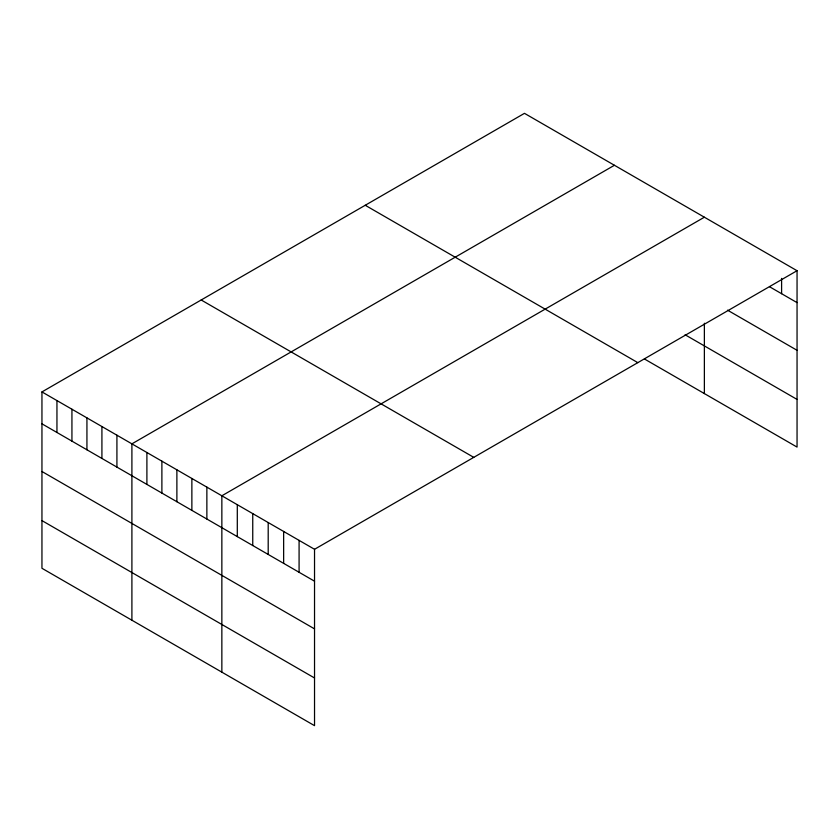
<?xml version="1.0" encoding="UTF-8"?>
<svg xmlns="http://www.w3.org/2000/svg" width="839" height="839" viewBox="0 0 839 839"><rect width="100%" height="100%" fill="white"/><g stroke="black" fill="none" stroke-linecap="round" stroke-linejoin="round"><path stroke-width="1.26" d="M41.95 391.918L314.531 549.293L314.531 725.662L41.95 568.286L41.95 391.918L524.469 113.338L797.05 270.714L797.05 447.082L644.404 358.956M614.421 165.273L131.901 443.852L131.901 620.22M704.372 217.207L221.853 495.786L221.853 672.154M314.531 549.293L797.05 270.714M769.468 286.697L797.05 302.627M727.539 310.168L797.05 350.293M685.096 334.771L797.05 399.416M365.238 205.272L637.818 362.647M201.182 299.984L473.762 457.36M41.95 423.821L314.531 581.196M41.95 471.497L314.531 628.872M41.95 520.61L314.531 677.985M781.602 278.391L781.602 293.702M704.372 323.235L704.372 393.575M299.083 540.368L299.083 572.282M283.645 531.454L283.645 563.368M268.197 522.54L268.197 554.443M252.749 513.615L252.749 545.528M237.301 504.7L237.301 536.614M206.866 487.123L206.866 519.037M191.869 478.471L191.869 510.385M176.882 469.819L176.882 501.722M161.885 461.156L161.885 493.07M146.898 452.504L146.898 484.418M116.915 435.189L116.915 467.103M101.918 426.537L101.918 458.451M86.931 417.885L86.931 449.788M71.934 409.233L71.934 441.136M56.947 400.57L56.947 432.484"/></g></svg>
